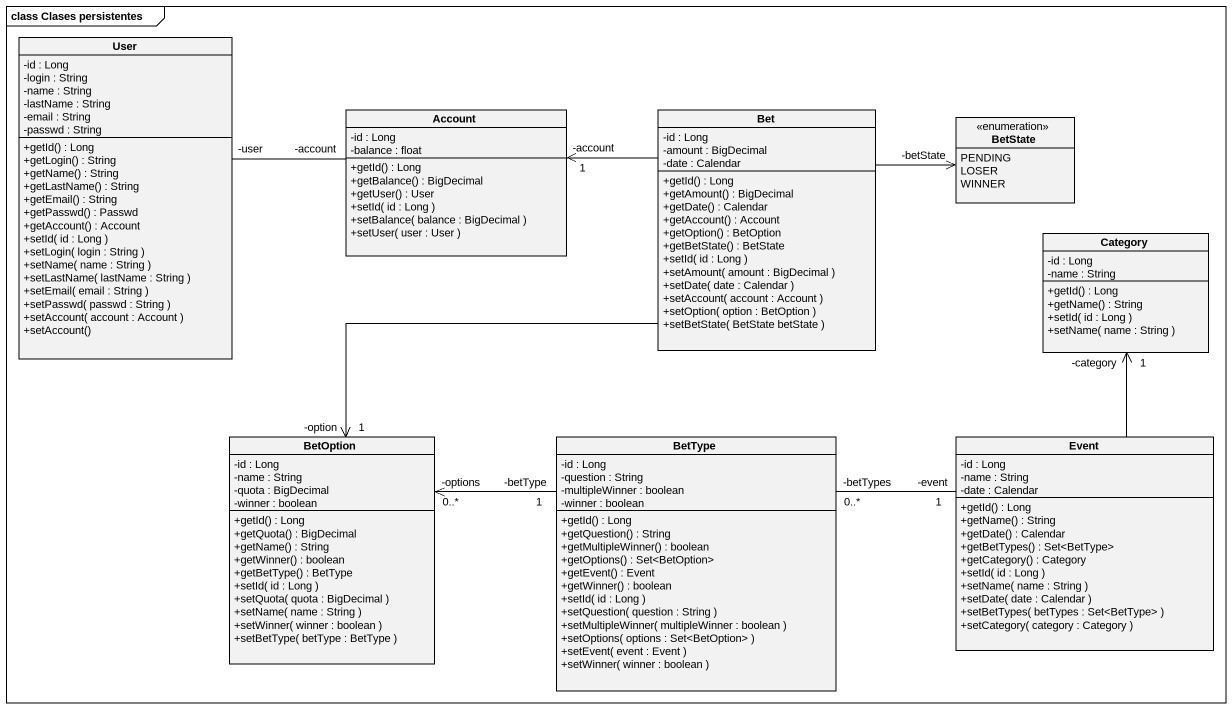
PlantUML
@startuml
mainframe class Clases persistentes
hide circle
hide empty members
skinparam classAttributeIconSize 0
class User {
  -id : Long
  -login : String
  -name : String
  -lastName : String
  -email : String
  -passwd : String
  +getId() : Long
  +getLogin() : String
  +getName() : String
  +getLastName() : String
  +getEmail() : String
  +getPasswd() : Passwd
  +getAccount() : Account
  +setId( id : Long )
  +setLogin( login : String )
  +setName( name : String )
  +setLastName( lastName : String )
  +setEmail( email : String )
  +setPasswd( passwd : String )
  +setAccount( account : Account )
  +setAccount()
}
class Account {
  -id : Long
  -balance : float
  +getId() : Long
  +getBalance() : BigDecimal
  +getUser() : User
  +setId( id : Long )
  +setBalance( balance : BigDecimal )
  +setUser( user : User )
}
class Bet {
  -id : Long
  -amount : BigDecimal
  -date : Calendar
  +getId() : Long
  +getAmount() : BigDecimal
  +getDate() : Calendar
  +getAccount() : Account
  +getOption() : BetOption
  +getBetState() : BetState
  +setId( id : Long )
  +setAmount( amount : BigDecimal )
  +setDate( date : Calendar )
  +setAccount( account : Account )
  +setOption( option : BetOption )
  +setBetState( BetState betState )
}
enum BetState {
  PENDING
  LOSER
  WINNER
}
class Category {
  -id : Long
  -name : String
  +getId() : Long
  +getName() : String
  +setId( id : Long )
  +setName( name : String )
}
class BetOption {
  -id : Long
  -name : String
  -quota : BigDecimal
  -winner : boolean
  +getId() : Long
  +getQuota() : BigDecimal
  +getName() : String
  +getWinner() : boolean
  +getBetType() : BetType
  +setId( id : Long )
  +setQuota( quota : BigDecimal )
  +setName( name : String )
  +setWinner( winner : boolean )
  +setBetType( betType : BetType )
}
class BetType {
  -id : Long
  -question : String
  -multipleWinner : boolean
  -winner : boolean
  +getId() : Long
  +getQuestion() : String
  +getMultipleWinner() : boolean
  +getOptions() : Set<BetOption>
  +getEvent() : Event
  +getWinner() : boolean
  +setId( id : Long )
  +setQuestion( question : String )
  +setMultipleWinner( multipleWinner : boolean )
  +setOptions( options : Set<BetOption> )
  +setEvent( event : Event )
  +setWinner( winner : boolean )
}
class Event {
  -id : Long
  -name : String
  -date : Calendar
  +getId() : Long
  +getName() : String
  +getDate() : Calendar
  +getBetTypes() : Set<BetType>
  +getCategory() : Category
  +setId( id : Long )
  +setName( name : String )
  +setDate( date : Calendar )
  +setBetTypes( betTypes : Set<BetType> )
  +setCategory( category : Category )
}
User "-user" -right- "-account" Account
Account "-account\n1" <-right- Bet
Bet -right-> "-betState" BetState
Bet --> "-option\n1" BetOption
BetType "-betType\n1" -left-> "0..*\n-options" BetOption
Event -up-> "-category\n1" Category
Event "-event\n1" -left- "-betTypes\n0..*" BetType
@enduml
